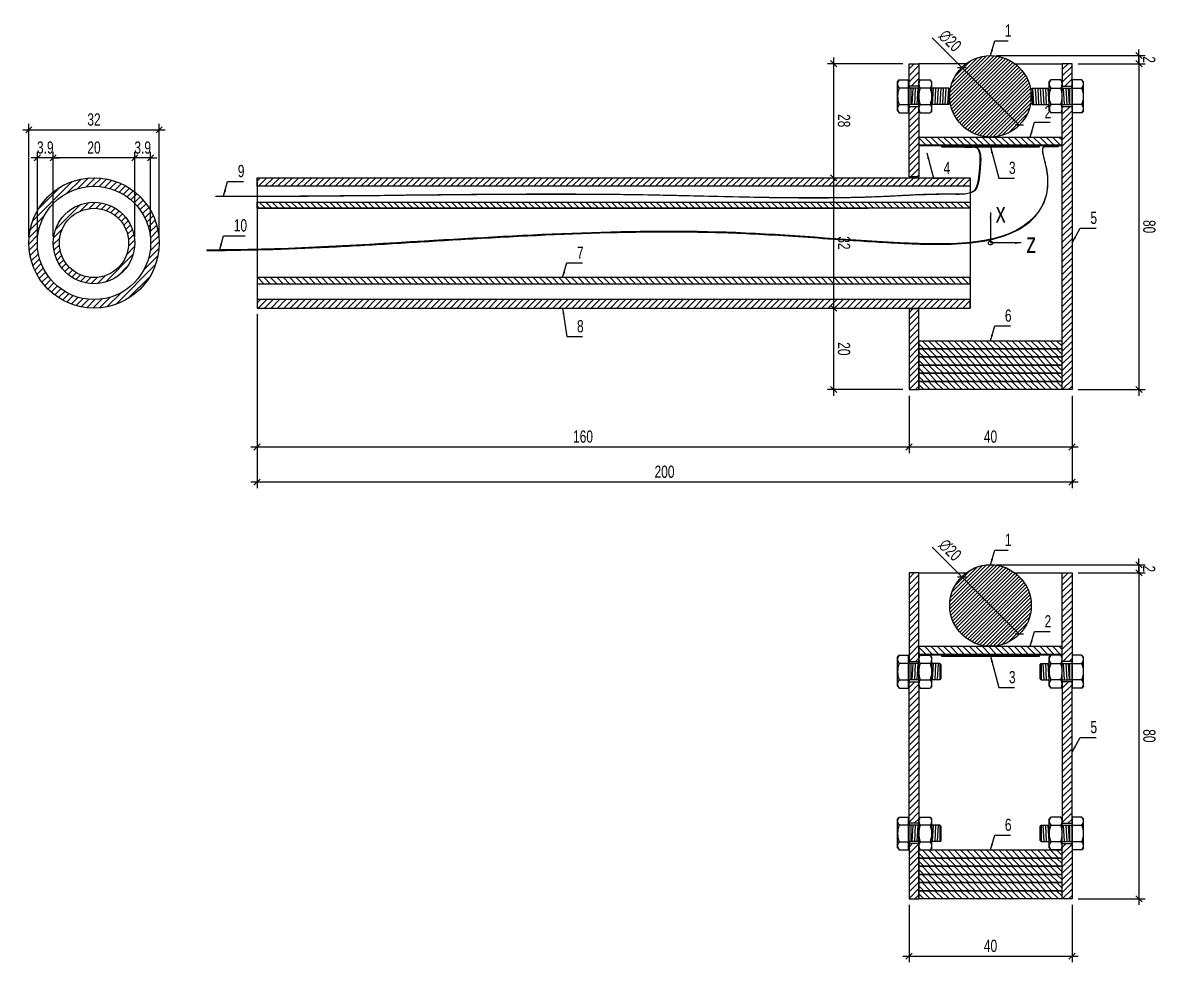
# Model space of a CAD drawing. Header units: millimetres. Extents: x -467 to 277, y -103 to 408.
# Drawn here: x -1.5 to 276.9, y -102.6 to 128.1 of the extents above; entities that cross this region are included whole.
import ezdxf

# ---------------------------------------------------------------- set-up
doc = ezdxf.new("R2010")
doc.units = ezdxf.units.MM
doc.header["$LTSCALE"] = 100
doc.layers.get('0').update_dxf_attribs({"lineweight": 25})
doc.layers.add('Bolts', color=7, linetype='Continuous')
doc.styles.get("Standard").update_dxf_attribs({"font": 'arial.ttf', "width": 0.7})
doc.styles.add('Text annotative', font='arial.ttf', dxfattribs={"width": 0.7, "height": 2.5})
doc.dimstyles.new('Standard annotative', dxfattribs={"dimtxt": 3, "dimasz": 1.5, "dimexe": 1.5, "dimexo": 1.5, "dimgap": 1, "dimtad": 1, "dimdec": 1, "dimrnd": 0.1, "dimzin": 9, "dimdsep": 46, "dimtxsty": 'Standard', "dimblk": 'OBLIQUE', "dimcen": 0.5, "dimdle": 1.5, "dimclrd": 256, "dimclre": 256, "dimclrt": 256, "dimadec": 1, "dimazin": 0, "dimtfac": 1, "dimtdec": 1, "dimtix": 1, "dimtmove": 2, "dimatfit": 3, "dimfxl": 1, "dimtvp": 0.168, "dimtfillclr": 256, "dimtolj": 1, "dimlwd": -1, "dimlwe": -1, "dimarcsym": 0})
pattern_1 = [(45, (-113.0887, 31.055), (-0.7857724, 0.7857724), [])]
pattern_2 = [(45, (-113.0887, -93.945), (-0.7857724, 0.7857724), [])]
pattern_3 = [(45, (-113.0887, -85.945), (-0.7857724, 0.7857724), [])]
pattern_4 = [(45, (-113.0887, 39.055), (-0.7857724, 0.7857724), [])]

# ---------------------------------------------------------------- blocks, each defined once
blk = doc.blocks.new('_Oblique')
at = {"color": 0, "linetype": 'ByBlock', "lineweight": -2}
blk.add_line((-0.5, -0.5), (0.5, 0.5), dxfattribs=at)
blk = doc.blocks.new('*D823')
at = {"transparency": 16777216}
for p, q in [((26, 94.87), (24.5, 94.87)), ((26, 75.5), (26, 96.37)), ((29.9, 94.87), (26, 94.87)), ((29.9, 75.5), (29.9, 96.37)), ((29.9, 94.87), (31.4, 94.87))]:
    blk.add_line(p, q, dxfattribs=at)
at = {"layer": 'Defpoints', "color": 0, "transparency": 16777216}
for p in [(26, 94.87), (26, 74), (29.9, 74)]:
    blk.add_point(p, dxfattribs=at)
at = {"transparency": 16777216, "xscale": 1.5, "yscale": 1.5, "zscale": 1.5}
for p, rotation in [((26, 94.87), 359.9999999999984), ((29.9, 94.87), 179.9999999999984)]:
    blk.add_blockref('_Oblique', p, dxfattribs=dict(at, rotation=rotation))
at = {"transparency": 16777216, "insert": (27.95, 97.4), "char_height": 3, "attachment_point": 5}
blk.add_mtext('\\A1;3.9', dxfattribs=at)
blk = doc.blocks.new('*D825')
at = {"transparency": 16777216}
for p, q in [((27.5, 94.87), (4.5, 94.87)), ((6, 75.5), (6, 96.37)), ((26, 75.5), (26, 96.37))]:
    blk.add_line(p, q, dxfattribs=at)
at = {"layer": 'Defpoints', "color": 0, "transparency": 16777216}
for p in [(6, 94.87), (6, 74), (26, 74)]:
    blk.add_point(p, dxfattribs=at)
at = {"transparency": 16777216, "xscale": 1.5, "yscale": 1.5, "zscale": 1.5}
for p, rotation in [((6, 94.87), 179.9999999999984), ((26, 94.87), 359.9999999999984)]:
    blk.add_blockref('_Oblique', p, dxfattribs=dict(at, rotation=rotation))
at = {"transparency": 16777216, "insert": (16, 97.4), "char_height": 3, "attachment_point": 5}
blk.add_mtext('\\A1;20', dxfattribs=at)
blk = doc.blocks.new('*D827')
at = {"transparency": 16777216}
for p, q in [((2.1, 94.87), (0.6, 94.87)), ((2.1, 75.5), (2.1, 96.37)), ((6, 94.87), (2.1, 94.87)), ((6, 75.5), (6, 96.37)), ((6, 94.87), (7.5, 94.87))]:
    blk.add_line(p, q, dxfattribs=at)
at = {"layer": 'Defpoints', "color": 0, "transparency": 16777216}
for p in [(2.1, 94.87), (2.1, 74), (6, 74)]:
    blk.add_point(p, dxfattribs=at)
at = {"transparency": 16777216, "xscale": 1.5, "yscale": 1.5, "zscale": 1.5}
for p, rotation in [((2.1, 94.87), 359.9999999999984), ((6, 94.87), 179.9999999999984)]:
    blk.add_blockref('_Oblique', p, dxfattribs=dict(at, rotation=rotation))
at = {"transparency": 16777216, "insert": (4.05, 97.4), "char_height": 3, "attachment_point": 5}
blk.add_mtext('\\A1;3.9', dxfattribs=at)
blk = doc.blocks.new('*D829')
at = {"transparency": 16777216}
for p, q in [((0, 75.5), (0, 103.26)), ((32, 75.5), (32, 103.26)), ((-1.5, 101.76), (33.5, 101.76))]:
    blk.add_line(p, q, dxfattribs=at)
at = {"layer": 'Defpoints', "color": 0, "transparency": 16777216}
for p in [(32, 101.76), (0, 74), (32, 74)]:
    blk.add_point(p, dxfattribs=at)
at = {"transparency": 16777216, "xscale": 1.5, "yscale": 1.5, "zscale": 1.5}
for p, rotation in [((0, 101.76), 179.9999999999984), ((32, 101.76), 359.9999999999984)]:
    blk.add_blockref('_Oblique', p, dxfattribs=dict(at, rotation=rotation))
at = {"transparency": 16777216, "insert": (16, 104.29), "char_height": 3, "attachment_point": 5}
blk.add_mtext('\\A1;32', dxfattribs=at)
blk = doc.blocks.new('*D835')
at = {"transparency": 16777216}
for p, q in [((56, 56.5), (56, 22.42)), ((216, 36.5), (216, 22.42)), ((54.5, 23.92), (217.5, 23.92))]:
    blk.add_line(p, q, dxfattribs=at)
at = {"layer": 'Defpoints', "color": 0, "transparency": 16777216}
for p in [(56, 58), (216, 38), (216, 23.92)]:
    blk.add_point(p, dxfattribs=at)
at = {"transparency": 16777216, "xscale": 1.5, "yscale": 1.5, "zscale": 1.5, "rotation": 180}
blk.add_blockref('_Oblique', (56, 23.92), dxfattribs=at)
at = {"transparency": 16777216, "xscale": 1.5, "yscale": 1.5, "zscale": 1.5}
blk.add_blockref('_Oblique', (216, 23.92), dxfattribs=at)
at = {"transparency": 16777216, "insert": (136, 26.45), "char_height": 3, "attachment_point": 5}
blk.add_mtext('\\A1;160', dxfattribs=at)
blk = doc.blocks.new('*D836')
at = {"transparency": 16777216}
for p, q in [((216, 36.5), (216, 22.42)), ((256, 36.5), (256, 22.42)), ((214.5, 23.92), (257.5, 23.92))]:
    blk.add_line(p, q, dxfattribs=at)
at = {"layer": 'Defpoints', "color": 0, "transparency": 16777216}
for p in [(216, 38), (256, 38), (256, 23.92)]:
    blk.add_point(p, dxfattribs=at)
at = {"transparency": 16777216, "xscale": 1.5, "yscale": 1.5, "zscale": 1.5, "rotation": 180}
blk.add_blockref('_Oblique', (216, 23.92), dxfattribs=at)
at = {"transparency": 16777216, "xscale": 1.5, "yscale": 1.5, "zscale": 1.5}
blk.add_blockref('_Oblique', (256, 23.92), dxfattribs=at)
at = {"transparency": 16777216, "insert": (236, 26.45), "char_height": 3, "attachment_point": 5}
blk.add_mtext('\\A1;40', dxfattribs=at)
blk = doc.blocks.new('*D837')
at = {"transparency": 16777216}
for p, q in [((56, 56.5), (56, 13.79)), ((256, 36.5), (256, 13.79)), ((257.5, 15.29), (54.5, 15.29))]:
    blk.add_line(p, q, dxfattribs=at)
at = {"layer": 'Defpoints', "color": 0, "transparency": 16777216}
for p in [(56, 58), (256, 38), (56, 15.29)]:
    blk.add_point(p, dxfattribs=at)
at = {"transparency": 16777216, "xscale": 1.5, "yscale": 1.5, "zscale": 1.5, "rotation": 180}
blk.add_blockref('_Oblique', (56, 15.29), dxfattribs=at)
at = {"transparency": 16777216, "xscale": 1.5, "yscale": 1.5, "zscale": 1.5}
blk.add_blockref('_Oblique', (256, 15.29), dxfattribs=at)
at = {"transparency": 16777216, "insert": (156, 17.82), "char_height": 3, "attachment_point": 5}
blk.add_mtext('\\A1;200', dxfattribs=at)
blk = doc.blocks.new('*D838')
at = {"transparency": 16777216}
for p, q in [((257.5, 118), (273.93, 118)), ((272.43, 119.5), (272.43, 36.5)), ((257.5, 38), (273.93, 38))]:
    blk.add_line(p, q, dxfattribs=at)
at = {"layer": 'Defpoints', "color": 0, "transparency": 16777216}
for p in [(256, 118), (256, 38), (272.43, 38)]:
    blk.add_point(p, dxfattribs=at)
at = {"transparency": 16777216, "xscale": 1.5, "yscale": 1.5, "zscale": 1.5}
for p, rotation in [((272.43, 118), 89.99999999999959), ((272.43, 38), 269.9999999999996)]:
    blk.add_blockref('_Oblique', p, dxfattribs=dict(at, rotation=rotation))
at = {"transparency": 16777216, "insert": (274.96, 78), "char_height": 3, "attachment_point": 5, "rotation": 270}
blk.add_mtext('\\A1;80', dxfattribs=at)
blk = doc.blocks.new('*D839')
at = {"transparency": 16777216}
for p, q in [((214.5, 118), (196, 118)), ((197.5, 119.5), (197.5, 88.5))]:
    blk.add_line(p, q, dxfattribs=at)
at = {"layer": 'Defpoints', "color": 0, "transparency": 16777216}
for p in [(216, 118), (197.5, 90), (197.5, 90)]:
    blk.add_point(p, dxfattribs=at)
at = {"transparency": 16777216, "xscale": 1.5, "yscale": 1.5, "zscale": 1.5}
for p, rotation in [((197.5, 118), 89.99999999999959), ((197.5, 90), 269.9999999999996)]:
    blk.add_blockref('_Oblique', p, dxfattribs=dict(at, rotation=rotation))
at = {"transparency": 16777216, "insert": (200.03, 104), "char_height": 3, "attachment_point": 5, "rotation": 270}
blk.add_mtext('\\A1;28', dxfattribs=at)
blk = doc.blocks.new('*D840')
at = {"transparency": 16777216}
blk.add_line((197.5, 91.5), (197.5, 56.5), dxfattribs=at)
at = {"layer": 'Defpoints', "color": 0, "transparency": 16777216}
for p in [(197.5, 90), (197.5, 58), (197.5, 58)]:
    blk.add_point(p, dxfattribs=at)
at = {"transparency": 16777216, "xscale": 1.5, "yscale": 1.5, "zscale": 1.5}
for p, rotation in [((197.5, 90), 89.99999999999959), ((197.5, 58), 269.9999999999996)]:
    blk.add_blockref('_Oblique', p, dxfattribs=dict(at, rotation=rotation))
at = {"transparency": 16777216, "insert": (200.03, 74), "char_height": 3, "attachment_point": 5, "rotation": 270}
blk.add_mtext('\\A1;32', dxfattribs=at)
blk = doc.blocks.new('*D841')
at = {"transparency": 16777216}
for p, q in [((197.5, 59.5), (197.5, 36.5)), ((214.5, 38), (196, 38))]:
    blk.add_line(p, q, dxfattribs=at)
at = {"layer": 'Defpoints', "color": 0, "transparency": 16777216}
for p in [(197.5, 58), (197.5, 38), (216, 38)]:
    blk.add_point(p, dxfattribs=at)
at = {"transparency": 16777216, "xscale": 1.5, "yscale": 1.5, "zscale": 1.5}
for p, rotation in [((197.5, 58), 89.99999999999959), ((197.5, 38), 269.9999999999996)]:
    blk.add_blockref('_Oblique', p, dxfattribs=dict(at, rotation=rotation))
at = {"transparency": 16777216, "insert": (200.03, 48), "char_height": 3, "attachment_point": 5, "rotation": 270}
blk.add_mtext('\\A1;20', dxfattribs=at)
blk = doc.blocks.new('*D842')
at = {"transparency": 16777216}
for p in [(221.66, 124.34), (243.07, 102.93)]:
    blk.add_line(p, (228.93, 117.07), dxfattribs=at)
at = {"layer": 'Defpoints', "color": 0, "transparency": 16777216}
for p in [(228.93, 117.07), (243.07, 102.93)]:
    blk.add_point(p, dxfattribs=at)
at = {"transparency": 16777216, "xscale": 1.5, "yscale": 1.5, "zscale": 1.5}
for p, rotation in [((228.93, 117.07), 315.0000000035244), ((243.07, 102.93), 135.0000000035244)]:
    blk.add_blockref('_Oblique', p, dxfattribs=dict(at, rotation=rotation))
at = {"transparency": 16777216, "insert": (226.08, 123.62), "char_height": 3, "attachment_point": 5, "rotation": 315}
blk.add_mtext('\\A1;∅20', dxfattribs=at)
blk = doc.blocks.new('*D856')
at = {"transparency": 16777216}
for p, q in [((216, -88.5), (216, -102.58)), ((256, -88.5), (256, -102.58)), ((214.5, -101.08), (257.5, -101.08))]:
    blk.add_line(p, q, dxfattribs=at)
at = {"layer": 'Defpoints', "color": 0, "transparency": 16777216}
for p in [(216, -87), (256, -87), (256, -101.08)]:
    blk.add_point(p, dxfattribs=at)
at = {"transparency": 16777216, "xscale": 1.5, "yscale": 1.5, "zscale": 1.5, "rotation": 180}
blk.add_blockref('_Oblique', (216, -101.08), dxfattribs=at)
at = {"transparency": 16777216, "xscale": 1.5, "yscale": 1.5, "zscale": 1.5}
blk.add_blockref('_Oblique', (256, -101.08), dxfattribs=at)
at = {"transparency": 16777216, "insert": (236, -98.55), "char_height": 3, "attachment_point": 5}
blk.add_mtext('\\A1;40', dxfattribs=at)
blk = doc.blocks.new('*D857')
at = {"transparency": 16777216}
for p, q in [((272.43, -5.5), (272.43, -88.5)), ((257.5, -7), (273.93, -7)), ((257.5, -87), (273.93, -87))]:
    blk.add_line(p, q, dxfattribs=at)
at = {"layer": 'Defpoints', "color": 0, "transparency": 16777216}
for p in [(256, -7), (256, -87), (272.43, -87)]:
    blk.add_point(p, dxfattribs=at)
at = {"transparency": 16777216, "xscale": 1.5, "yscale": 1.5, "zscale": 1.5}
for p, rotation in [((272.43, -7), 89.99999999999959), ((272.43, -87), 269.9999999999996)]:
    blk.add_blockref('_Oblique', p, dxfattribs=dict(at, rotation=rotation))
at = {"transparency": 16777216, "insert": (274.96, -47), "char_height": 3, "attachment_point": 5, "rotation": 270}
blk.add_mtext('\\A1;80', dxfattribs=at)
blk = doc.blocks.new('*D855')
at = {"transparency": 16777216}
for p in [(221.66, -0.66), (243.07, -22.07)]:
    blk.add_line(p, (228.93, -7.93), dxfattribs=at)
at = {"layer": 'Defpoints', "color": 0, "transparency": 16777216}
for p in [(228.93, -7.93), (243.07, -22.07)]:
    blk.add_point(p, dxfattribs=at)
at = {"transparency": 16777216, "xscale": 1.5, "yscale": 1.5, "zscale": 1.5}
for p, rotation in [((228.93, -7.93), 315.0000000035244), ((243.07, -22.07), 135.0000000035244)]:
    blk.add_blockref('_Oblique', p, dxfattribs=dict(at, rotation=rotation))
at = {"transparency": 16777216, "insert": (226.08, -1.38), "char_height": 3, "attachment_point": 5, "rotation": 315}
blk.add_mtext('\\A1;∅20', dxfattribs=at)
blk = doc.blocks.new('*D860')
at = {"transparency": 16777216}
for p, q in [((237.5, -5), (273.93, -5)), ((272.43, -5), (272.43, -3.5)), ((272.43, -7), (272.43, -5)), ((257.5, -7), (273.93, -7)), ((272.43, -7), (272.43, -8.5))]:
    blk.add_line(p, q, dxfattribs=at)
at = {"layer": 'Defpoints', "color": 0, "transparency": 16777216}
for p in [(236, -5), (272.43, -5), (256, -7)]:
    blk.add_point(p, dxfattribs=at)
at = {"transparency": 16777216, "xscale": 1.5, "yscale": 1.5, "zscale": 1.5}
for p, rotation in [((272.43, -5), 269.9999999999996), ((272.43, -7), 89.99999999999959)]:
    blk.add_blockref('_Oblique', p, dxfattribs=dict(at, rotation=rotation))
at = {"transparency": 16777216, "insert": (274.94, -6), "char_height": 3, "attachment_point": 5, "rotation": 270}
blk.add_mtext('\\A1;2', dxfattribs=at)
blk = doc.blocks.new('*D861')
at = {"transparency": 16777216}
for p, q in [((237.5, 120), (273.93, 120)), ((272.43, 120), (272.43, 121.5)), ((272.43, 118), (272.43, 120)), ((257.5, 118), (273.93, 118)), ((272.43, 118), (272.43, 116.5))]:
    blk.add_line(p, q, dxfattribs=at)
at = {"layer": 'Defpoints', "color": 0, "transparency": 16777216}
for p in [(236, 120), (272.43, 120), (256, 118)]:
    blk.add_point(p, dxfattribs=at)
at = {"transparency": 16777216, "xscale": 1.5, "yscale": 1.5, "zscale": 1.5}
for p, rotation in [((272.43, 120), 269.9999999999996), ((272.43, 118), 89.99999999999959)]:
    blk.add_blockref('_Oblique', p, dxfattribs=dict(at, rotation=rotation))
at = {"transparency": 16777216, "insert": (274.94, 119), "char_height": 3, "attachment_point": 5, "rotation": 270}
blk.add_mtext('\\A1;2', dxfattribs=at)

msp = doc.modelspace()

# ---------------------------------------------------------------- hatches: boundary and pattern name
h = msp.add_hatch()
h.set_pattern_fill('ANSI31', color=256, scale=0.2, angle=45)
h.set_pattern_definition([(45, (-63.08875, 31.055), (-0.4490128, 0.4490128), [])])
h.paths.add_polyline_path([(226, 110, 1), (246, 110, 1)])
h = msp.add_hatch()
h.set_pattern_fill('ANSI31', color=256, scale=0.35, angle=45)
h.set_pattern_definition(pattern_4)
h.paths.add_polyline_path([(216, 118), (218.4, 118), (218.4, 112.5), (216, 112.5)])
h = msp.add_hatch()
h.set_pattern_fill('ANSI31', color=256, scale=0.35, angle=45)
h.set_pattern_definition(pattern_4)
h.paths.add_polyline_path([(256, 118), (253.6, 118), (253.6, 112.5), (256, 112.5)])
h = msp.add_hatch()
h.set_pattern_fill('ANSI31', color=256, scale=0.35, angle=45)
h.set_pattern_definition(pattern_1)
h.paths.add_polyline_path([(216, 107.5), (218.4, 107.5), (218.4, 90.2), (216, 90.2)])
h = msp.add_hatch()
h.set_pattern_fill('ANSI31', color=256, scale=0.35, angle=45)
h.set_pattern_definition([(45, (-113.0887, 39.055), (-0.7857724, 0.7857724), [])])
h.paths.add_polyline_path([(256, 38), (253.6, 38), (253.6, 107.5), (256, 107.5)])
h = msp.add_hatch()
h.set_pattern_fill('ANSI31', color=256, scale=0.35, angle=-225)
h.set_pattern_definition([(135, (-113.0887, 30.555), (-0.7857724, -0.7857724), [])])
h.paths.add_polyline_path([(218.5, 98), (253.5, 98), (253.5, 100), (218.5, 100)])
h = msp.add_hatch()
h.set_pattern_fill('ANSI31', color=256, scale=0.35, angle=45)
h.set_pattern_definition([(45, (268.4992, 31.055), (-0.7857724, 0.7857724), [])])
h.paths.add_polyline_path([(0, 74, 1), (32, 74, 1)])
h.paths.add_polyline_path([(29.9, 74, -1), (2.1, 74, -1)], flags=16)
h = msp.add_hatch()
h.set_pattern_fill('ANSI31', color=256, scale=0.35, angle=45)
h.set_pattern_definition([(45, (-123.0887, 31.055), (-0.7857724, 0.7857724), [])])
h.paths.add_polyline_path([(231, 87.9), (231, 90), (56, 90), (56, 87.9)])
h.paths.add_polyline_path([(231, 58), (231, 60.1), (56, 60.1), (56, 58)])
h = msp.add_hatch()
h.set_pattern_fill('ANSI31', color=256, scale=0.35, angle=45)
h.set_pattern_definition([(45, (568.4992, 31.055), (-0.7857724, 0.7857724), [])])
h.paths.add_polyline_path([(26, 74, 1), (6, 74, 1)])
h.paths.add_polyline_path([(24.5, 74, -1), (7.5, 74, -1)], flags=16)
h = msp.add_hatch()
h.set_pattern_fill('ANSI31', color=256, scale=0.35, angle=-225)
h.set_pattern_definition([(135, (-123.0887, 31.055), (-0.7857724, -0.7857724), [])])
h.paths.add_polyline_path([(231, 82.5), (231, 84), (56, 84), (56, 82.5)])
h.paths.add_polyline_path([(231, 64), (231, 65.5), (56, 65.5), (56, 64)])
h = msp.add_hatch()
h.set_pattern_fill('ANSI31', color=256, scale=0.35, angle=45)
h.set_pattern_definition(pattern_1)
h.paths.add_polyline_path([(216, 38), (218.4, 38), (218.4, 57.8), (216, 57.8)])
h = msp.add_hatch()
h.set_pattern_fill('ANSI31', color=256, scale=0.35, angle=-225)
h.set_pattern_definition([(135, (-113.0887, -18.445), (-0.7857724, -0.7857724), [])])
h.paths.add_polyline_path([(218.5, 48), (253.5, 48), (253.5, 50), (218.5, 50)])
h = msp.add_hatch()
h.set_pattern_fill('ANSI31', color=256, scale=0.35, angle=-225)
h.set_pattern_definition([(135, (-113.0887, -20.445), (-0.7857724, -0.7857724), [])])
h.paths.add_polyline_path([(218.5, 46), (253.5, 46), (253.5, 48), (218.5, 48)])
h = msp.add_hatch()
h.set_pattern_fill('ANSI31', color=256, scale=0.35, angle=-225)
h.set_pattern_definition([(135, (-113.0887, -22.445), (-0.7857724, -0.7857724), [])])
h.paths.add_polyline_path([(218.5, 44), (253.5, 44), (253.5, 46), (218.5, 46)])
h = msp.add_hatch()
h.set_pattern_fill('ANSI31', color=256, scale=0.35, angle=-225)
h.set_pattern_definition([(135, (-113.0887, -24.445), (-0.7857724, -0.7857724), [])])
h.paths.add_polyline_path([(218.5, 42), (253.5, 42), (253.5, 44), (218.5, 44)])
h = msp.add_hatch()
h.set_pattern_fill('ANSI31', color=256, scale=0.35, angle=-225)
h.set_pattern_definition([(135, (-113.0887, -26.445), (-0.7857724, -0.7857724), [])])
h.paths.add_polyline_path([(218.5, 40), (253.5, 40), (253.5, 42), (218.5, 42)])
h = msp.add_hatch()
h.set_pattern_fill('ANSI31', color=256, scale=0.35, angle=-225)
h.set_pattern_definition([(135, (-113.0887, -28.445), (-0.7857724, -0.7857724), [])])
h.paths.add_polyline_path([(218.5, 38), (253.5, 38), (253.5, 40), (218.5, 40)])
h = msp.add_hatch()
h.set_pattern_fill('ANSI31', color=256, scale=0.2, angle=45)
h.set_pattern_definition([(45, (-63.08875, -93.945), (-0.4490128, 0.4490128), [])])
h.paths.add_polyline_path([(226, -15, 1), (246, -15, 1)])
h = msp.add_hatch()
h.set_pattern_fill('ANSI31', color=256, scale=0.35, angle=45)
h.set_pattern_definition(pattern_3)
h.paths.add_polyline_path([(216, -28.74), (218.4, -28.74), (218.4, -7), (216, -7)])
h = msp.add_hatch()
h.set_pattern_fill('ANSI31', color=256, scale=0.35, angle=45)
h.set_pattern_definition(pattern_3)
h.paths.add_polyline_path([(256, -28.74), (253.6, -28.74), (253.6, -7), (256, -7)])
h = msp.add_hatch()
h.set_pattern_fill('ANSI31', color=256, scale=0.35, angle=-225)
h.set_pattern_definition([(135, (-113.0887, -94.445), (-0.7857724, -0.7857724), [])])
h.paths.add_polyline_path([(218.5, -27), (253.5, -27), (253.5, -25), (218.5, -25)])
h = msp.add_hatch()
h.set_pattern_fill('ANSI31', color=256, scale=0.35, angle=45)
h.set_pattern_definition(pattern_2)
h.paths.add_polyline_path([(216, -33.74), (218.4, -33.74), (218.4, -68.46), (216, -68.46)])
h = msp.add_hatch()
h.set_pattern_fill('ANSI31', color=256, scale=0.35, angle=45)
h.set_pattern_definition(pattern_2)
h.paths.add_polyline_path([(256, -33.74), (253.6, -33.74), (253.6, -68.46), (256, -68.46)])
h = msp.add_hatch()
h.set_pattern_fill('ANSI31', color=256, scale=0.35, angle=45)
h.set_pattern_definition(pattern_3)
h.paths.add_polyline_path([(216, -87), (218.4, -87), (218.4, -73.46), (216, -73.46)])
h = msp.add_hatch()
h.set_pattern_fill('ANSI31', color=256, scale=0.35, angle=-225)
h.set_pattern_definition([(135, (-113.0887, -143.445), (-0.7857724, -0.7857724), [])])
h.paths.add_polyline_path([(218.5, -77), (253.5, -77), (253.5, -75), (218.5, -75)])
h = msp.add_hatch()
h.set_pattern_fill('ANSI31', color=256, scale=0.35, angle=45)
h.set_pattern_definition(pattern_3)
h.paths.add_polyline_path([(256, -87), (253.6, -87), (253.6, -73.46), (256, -73.46)])
h = msp.add_hatch()
h.set_pattern_fill('ANSI31', color=256, scale=0.35, angle=-225)
h.set_pattern_definition([(135, (-113.0887, -145.445), (-0.7857724, -0.7857724), [])])
h.paths.add_polyline_path([(218.5, -79), (253.5, -79), (253.5, -77), (218.5, -77)])
h = msp.add_hatch()
h.set_pattern_fill('ANSI31', color=256, scale=0.35, angle=-225)
h.set_pattern_definition([(135, (-113.0887, -147.445), (-0.7857724, -0.7857724), [])])
h.paths.add_polyline_path([(218.5, -81), (253.5, -81), (253.5, -79), (218.5, -79)])
h = msp.add_hatch()
h.set_pattern_fill('ANSI31', color=256, scale=0.35, angle=-225)
h.set_pattern_definition([(135, (-113.0887, -149.445), (-0.7857724, -0.7857724), [])])
h.paths.add_polyline_path([(218.5, -83), (253.5, -83), (253.5, -81), (218.5, -81)])
h = msp.add_hatch()
h.set_pattern_fill('ANSI31', color=256, scale=0.35, angle=-225)
h.set_pattern_definition([(135, (-113.0887, -151.445), (-0.7857724, -0.7857724), [])])
h.paths.add_polyline_path([(218.5, -85), (253.5, -85), (253.5, -83), (218.5, -83)])
h = msp.add_hatch()
h.set_pattern_fill('ANSI31', color=256, scale=0.35, angle=-225)
h.set_pattern_definition([(135, (-113.0887, -153.445), (-0.7857724, -0.7857724), [])])
h.paths.add_polyline_path([(218.5, -87), (253.5, -87), (253.5, -85), (218.5, -85)])

# ---------------------------------------------------------------- linework, layer by layer
for p, q in [((230, 118), (218.4, 118)), ((242, 118), (253.6, 118)), ((56, 90), (56, 58)), ((231, 90), (231, 58)), ((218.4, -7), (230, -7)), ((242, -7), (253.6, -7))]:
    msp.add_line(p, q)
at = {"ltscale": 0.2}
for p, q in [((56, 84), (206, 84)), ((56, 82.5), (206, 82.5))]:
    msp.add_line(p, q, dxfattribs=at)
for points in [[(216, 118), (218.4, 118), (218.4, 112.5), (216, 112.5)], [(256, 118), (253.6, 118), (253.6, 112.5), (256, 112.5)], [(216, 107.5), (218.4, 107.5), (218.4, 90.2), (216, 90.2)], [(256, 38), (253.6, 38), (253.6, 107.5), (256, 107.5)], [(218.5, 100), (253.5, 100), (253.5, 98), (218.5, 98)], [(218.5, 98), (253.5, 98), (253.5, 97.8), (218.5, 97.8)], [(224, 97.6), (248, 97.6), (248, 97.8), (224, 97.8)], [(56, 90), (231, 90), (231, 87.9), (56, 87.9)], [(56, 84), (231, 84), (231, 82.5), (56, 82.5)], [(56, 64), (231, 64), (231, 65.5), (56, 65.5)], [(56, 58), (231, 58), (231, 60.1), (56, 60.1)], [(216, 38), (218.4, 38), (218.4, 57.8), (216, 57.8)], [(218.5, 50), (253.5, 50), (253.5, 48), (218.5, 48)], [(218.5, 48), (253.5, 48), (253.5, 46), (218.5, 46)], [(218.5, 46), (253.5, 46), (253.5, 44), (218.5, 44)], [(218.5, 44), (253.5, 44), (253.5, 42), (218.5, 42)], [(218.5, 42), (253.5, 42), (253.5, 40), (218.5, 40)], [(218.5, 40), (253.5, 40), (253.5, 38), (218.5, 38)], [(216, -28.74), (218.4, -28.74), (218.4, -7), (216, -7)], [(256, -28.74), (253.6, -28.74), (253.6, -7), (256, -7)], [(218.5, -25), (253.5, -25), (253.5, -27), (218.5, -27)], [(218.5, -27), (253.5, -27), (253.5, -27.2), (218.5, -27.2)], [(224, -27.4), (248, -27.4), (248, -27.2), (224, -27.2)], [(216, -33.74), (218.4, -33.74), (218.4, -68.46), (216, -68.46)], [(256, -33.74), (253.6, -33.74), (253.6, -68.46), (256, -68.46)], [(216, -87), (218.4, -87), (218.4, -73.46), (216, -73.46)], [(218.5, -75), (253.5, -75), (253.5, -77), (218.5, -77)], [(256, -87), (253.6, -87), (253.6, -73.46), (256, -73.46)], [(218.5, -77), (253.5, -77), (253.5, -79), (218.5, -79)], [(218.5, -79), (253.5, -79), (253.5, -81), (218.5, -81)], [(218.5, -81), (253.5, -81), (253.5, -83), (218.5, -83)], [(218.5, -83), (253.5, -83), (253.5, -85), (218.5, -85)], [(218.5, -85), (253.5, -85), (253.5, -87), (218.5, -87)]]:
    msp.add_lwpolyline(points, close=True)
for centre, radius in [((236, 110), 10), ((16, 74), 16), ((16, 74), 13.9), ((16, 74), 10), ((16, 74), 8.5), ((236, 74), 0.5), ((236, -15), 10)]:
    msp.add_circle(centre, radius)
for points, knots in [([(248.87, 96.27), (248.87, 96.24), (248.88, 96.21), (248.88, 96.17), (248.95, 95.74), (249.07, 95.24), (249.31, 94.3), (249.43, 93.86), (249.74, 92.56), (249.89, 91.74), (250.17, 89.38), (250.13, 87.95), (249.66, 85.1), (249.14, 83.73), (247.88, 81.6), (247.22, 80.76), (245.74, 79.26), (244.92, 78.59), (242.26, 76.82), (240.2, 75.94), (232.34, 73.68), (225.51, 73.52), (216.99, 73.79), (215.2, 73.87), (208.28, 74.22), (203.4, 74.54), (191.96, 75.33), (185.55, 75.81), (176.32, 76.31), (173.5, 76.43), (167.81, 76.61), (164.94, 76.67), (156.29, 76.77), (150.45, 76.72), (132.8, 76.31), (120.86, 75.72), (103.68, 74.73), (98.41, 74.41), (87.91, 73.77), (82.69, 73.46), (67.04, 72.63), (56.64, 72.22), (45.36, 72.16), (44.52, 72.15), (43.68, 72.15), (43.68, 72.19), (43.68, 72.23), (43.68, 72.26), (43.72, 72.26), (61.5, 72.26), (104.4, 74.92), (162.71, 78.31), (209.3, 73.79), (245.56, 73.01), (251.12, 88), (248.9, 95.34), (248.78, 96.13), (248.77, 96.17), (248.77, 96.22), (248.76, 96.27), (248.66, 97.1), (248.8, 97.84), (250.73, 97.73), (251.78, 97.75), (252.66, 97.78), (252.66, 97.74), (252.66, 97.7), (252.66, 97.67), (252.47, 97.66), (252.28, 97.66), (251.71, 97.65), (251.33, 97.64), (250.64, 97.64), (250.35, 97.65), (249.85, 97.67), (249.65, 97.69), (249.29, 97.66), (249.16, 97.6), (248.97, 97.42), (248.9, 97.29), (248.83, 96.95), (248.83, 96.74), (248.85, 96.43), (248.86, 96.35), (248.87, 96.27)], [0, 0, 0, 0, 0.079146, 0.079146, 0.079146, 1.128532, 1.128532, 1.998327, 1.998327, 3.737917, 3.737917, 7.217097, 7.217097, 11.436681, 11.436681, 14.718315, 14.718315, 17.999949, 17.999949, 24.563216, 24.563216, 41.01455, 41.01455, 45.447076, 45.447076, 58.400711, 58.400711, 76.927581, 76.927581, 85.058308, 85.058308, 93.189034, 93.189034, 109.450487, 109.450487, 141.973393, 141.973393, 156.41947, 156.41947, 170.865547, 170.865547, 199.757701, 199.757701, 202.07988, 202.07988, 202.07988, 203.07988, 203.07988, 203.07988, 203.17988, 252.261295, 322.773405, 359.893346, 390.959665, 403.189097, 405.055363, 405.055363, 405.055363, 405.170963, 405.170963, 405.170963, 407.188899, 407.688899, 410.188899, 410.188899, 410.188899, 411.188899, 411.188899, 411.188899, 411.729558, 411.729558, 412.810875, 412.810875, 413.59867, 413.59867, 414.128588, 414.128588, 414.758348, 414.758348, 415.388109, 415.388109, 416.01787, 416.01787, 416.219518, 416.219518, 416.219518, 416.219518]), ([(229.4, 97.47), (229.59, 97.46), (229.79, 97.46), (230.37, 97.45), (230.77, 97.45), (231.34, 97.46), (231.51, 97.47), (231.85, 97.48), (232.01, 97.48), (232.29, 97.43), (232.41, 97.4), (232.79, 97.21), (232.99, 96.99), (233.28, 96.39), (233.38, 96.02), (233.54, 94.74), (233.48, 93.69), (233.33, 92.11), (233.28, 91.58), (233.18, 90.58), (233.13, 90.1), (232.94, 88.77), (232.76, 88.01), (232.26, 87.15), (232.04, 86.91), (231.48, 86.53), (231.15, 86.39), (229.93, 86.06), (228.87, 86.02), (227.3, 86.03), (226.8, 86.04), (225.82, 86.04), (225.34, 86.04), (223.91, 86.04), (222.99, 86.03), (220.28, 85.97), (218.57, 85.9), (215.23, 85.74), (213.62, 85.65), (210.5, 85.49), (209.01, 85.42), (205.98, 85.31), (204.45, 85.26), (199.85, 85.15), (196.74, 85.12), (187.3, 85.1), (180.89, 85.21), (169.75, 85.44), (165.05, 85.56), (156.68, 85.75), (153, 85.82), (145.69, 85.93), (142.04, 85.97), (131.14, 86.04), (123.92, 86.03), (102.32, 85.91), (88.03, 85.7), (68.92, 85.54), (64.13, 85.5), (54.85, 85.47), (50.37, 85.48), (45.88, 85.48), (45.88, 85.44), (45.88, 85.41), (45.88, 85.37), (49.42, 85.37), (84.8, 85.34), (138.7, 86.81), (197.64, 84.27), (222.15, 86.12), (232.87, 85.78), (233.34, 91.59), (234.07, 97.68), (230.97, 97.55), (230.1, 97.56), (229.4, 97.57), (229.4, 97.54), (229.4, 97.5), (229.4, 97.47)], [0, 0, 0, 0, 0.557119, 0.557119, 1.671357, 1.671357, 2.141649, 2.141649, 2.611941, 2.611941, 3.082233, 3.082233, 4.210113, 4.210113, 5.337992, 5.337992, 7.568557, 7.568557, 8.698347, 8.698347, 9.828137, 9.828137, 12.087717, 12.087717, 13.279023, 13.279023, 14.470328, 14.470328, 17.151919, 17.151919, 18.378412, 18.378412, 19.604905, 19.604905, 22.057891, 22.057891, 26.963863, 26.963863, 31.821498, 31.821498, 36.313945, 36.313945, 40.806392, 40.806392, 49.791286, 49.791286, 67.761075, 67.761075, 80.767551, 80.767551, 90.951721, 90.951721, 101.135892, 101.135892, 121.504233, 121.504233, 162.240915, 162.240915, 175.845599, 175.845599, 188.523688, 188.523688, 188.523688, 189.523688, 189.523688, 189.523688, 199.523688, 289.524312, 344.525334, 360.026886, 365.103407, 369.580339, 375.547376, 376.047376, 378.047376, 378.047376, 378.047376, 379.047376, 379.047376, 379.047376, 379.047376])]:
    msp.add_open_spline(points, degree=3, knots=knots)
at = {"layer": 'Bolts'}
for p, q in [((213.2, 113.56), (213.57, 114.04)), ((213.2, 106.44), (213.2, 113.56)), ((213.57, 114.04), (215.85, 114.04)), ((215.85, 112.02), (213.57, 112.02)), ((215.85, 105.96), (215.85, 114.04)), ((215.85, 113.21), (216, 113.21)), ((216, 106.79), (216, 113.21)), ((218.4, 112), (216.29, 112)), ((216.54, 108), (216.54, 112)), ((216.91, 112), (216.69, 108)), ((217.54, 112), (217.31, 108)), ((218.16, 112), (217.94, 108)), ((218.4, 113.56), (218.77, 114.04)), ((218.4, 106.44), (218.4, 113.56)), ((218.77, 114.04), (221.23, 114.04)), ((221.23, 112.02), (218.77, 112.02)), ((221.6, 113.56), (221.23, 114.04)), ((221.6, 106.44), (221.6, 113.56)), ((225.71, 112), (221.6, 112)), ((221.91, 112), (221.69, 108)), ((222.54, 112), (222.31, 108)), ((223.16, 112), (222.94, 108)), ((223.79, 112), (223.56, 108)), ((224.41, 112), (224.19, 108)), ((225.04, 112), (224.81, 108)), ((225.66, 112), (225.44, 108)), ((226, 111.71), (225.71, 112)), ((225.71, 112), (225.71, 108)), ((226, 108.29), (226, 111.71)), ((246, 111.71), (246.29, 112)), ((246, 108.29), (246, 111.71)), ((246.29, 112), (250.4, 112)), ((246.29, 112), (246.29, 108)), ((246.34, 112), (246.56, 108)), ((246.96, 112), (247.19, 108)), ((247.59, 112), (247.81, 108)), ((248.21, 112), (248.44, 108)), ((248.84, 112), (249.06, 108)), ((249.46, 112), (249.69, 108)), ((250.09, 112), (250.31, 108)), ((250.4, 113.56), (250.77, 114.04)), ((250.4, 106.44), (250.4, 113.56)), ((253.23, 114.04), (250.77, 114.04)), ((250.77, 112.02), (253.23, 112.02)), ((253.6, 113.56), (253.23, 114.04)), ((253.6, 106.44), (253.6, 113.56)), ((253.6, 112), (255.71, 112)), ((253.84, 112), (254.06, 108)), ((254.46, 112), (254.69, 108)), ((255.09, 112), (255.31, 108)), ((255.46, 108), (255.46, 112)), ((256, 106.79), (256, 113.21)), ((256.15, 113.21), (256, 113.21)), ((256.15, 105.96), (256.15, 114.04)), ((258.43, 114.04), (256.15, 114.04)), ((256.15, 112.02), (258.43, 112.02)), ((258.8, 113.56), (258.43, 114.04)), ((258.8, 106.44), (258.8, 113.56)), ((213.2, 106.44), (213.57, 105.96)), ((213.57, 107.98), (215.85, 107.98)), ((213.57, 105.96), (215.85, 105.96)), ((215.85, 106.79), (216, 106.79)), ((218.4, 108), (216.29, 108)), ((218.4, 106.44), (218.77, 105.96)), ((218.77, 107.98), (221.23, 107.98)), ((218.77, 105.96), (221.23, 105.96)), ((221.6, 106.44), (221.23, 105.96)), ((225.71, 108), (221.6, 108)), ((225.71, 108), (226, 108.29)), ((246.29, 108), (246, 108.29)), ((246.29, 108), (250.4, 108)), ((250.4, 106.44), (250.77, 105.96)), ((253.23, 107.98), (250.77, 107.98)), ((253.23, 105.96), (250.77, 105.96)), ((253.6, 106.44), (253.23, 105.96)), ((253.6, 108), (255.71, 108)), ((256.15, 106.79), (256, 106.79)), ((258.43, 107.98), (256.15, 107.98)), ((258.43, 105.96), (256.15, 105.96)), ((258.8, 106.44), (258.43, 105.96)), ((213.2, -27.68), (213.57, -27.2)), ((213.2, -34.8), (213.2, -27.68)), ((213.57, -27.2), (215.85, -27.2)), ((215.85, -35.28), (215.85, -27.2)), ((218.4, -27.68), (218.77, -27.2)), ((218.4, -34.8), (218.4, -27.68)), ((218.77, -27.2), (221.23, -27.2)), ((221.6, -27.68), (221.23, -27.2)), ((221.6, -34.8), (221.6, -27.68)), ((250.4, -27.68), (250.77, -27.2)), ((250.4, -34.8), (250.4, -27.68)), ((253.23, -27.2), (250.77, -27.2)), ((253.6, -27.68), (253.23, -27.2)), ((253.6, -34.8), (253.6, -27.68)), ((256.15, -35.28), (256.15, -27.2)), ((258.43, -27.2), (256.15, -27.2)), ((258.8, -27.68), (258.43, -27.2)), ((258.8, -34.8), (258.8, -27.68)), ((215.85, -29.22), (213.57, -29.22)), ((215.85, -28.03), (216, -28.03)), ((216, -34.45), (216, -28.03)), ((218.4, -29.24), (216.29, -29.24)), ((216.54, -33.24), (216.54, -29.24)), ((216.91, -29.24), (216.69, -33.24)), ((217.54, -29.24), (217.31, -33.24)), ((218.16, -29.24), (217.94, -33.24)), ((221.23, -29.22), (218.77, -29.22)), ((223.56, -29.24), (221.6, -29.24)), ((221.91, -29.24), (221.69, -33.24)), ((222.54, -29.24), (222.31, -33.24)), ((223.16, -29.24), (222.94, -33.24)), ((223.85, -29.53), (223.56, -29.24)), ((223.56, -29.24), (223.56, -33.24)), ((223.85, -32.95), (223.85, -29.53)), ((248.15, -29.53), (248.44, -29.24)), ((248.15, -32.95), (248.15, -29.53)), ((248.44, -29.24), (250.4, -29.24)), ((248.44, -29.24), (248.44, -33.24)), ((248.84, -29.24), (249.06, -33.24)), ((249.46, -29.24), (249.69, -33.24)), ((250.09, -29.24), (250.31, -33.24)), ((250.77, -29.22), (253.23, -29.22)), ((253.6, -29.24), (255.71, -29.24)), ((253.84, -29.24), (254.06, -33.24)), ((254.46, -29.24), (254.69, -33.24)), ((255.09, -29.24), (255.31, -33.24)), ((255.46, -33.24), (255.46, -29.24)), ((256, -34.45), (256, -28.03)), ((256.15, -28.03), (256, -28.03)), ((256.15, -29.22), (258.43, -29.22)), ((213.57, -33.26), (215.85, -33.26)), ((218.4, -33.24), (216.29, -33.24)), ((218.77, -33.26), (221.23, -33.26)), ((223.56, -33.24), (221.6, -33.24)), ((223.56, -33.24), (223.85, -32.95)), ((248.44, -33.24), (248.15, -32.95)), ((248.44, -33.24), (250.4, -33.24)), ((253.23, -33.26), (250.77, -33.26)), ((253.6, -33.24), (255.71, -33.24)), ((258.43, -33.26), (256.15, -33.26)), ((213.2, -34.8), (213.57, -35.28)), ((213.57, -35.28), (215.85, -35.28)), ((215.85, -34.45), (216, -34.45)), ((218.4, -34.8), (218.77, -35.28)), ((218.77, -35.28), (221.23, -35.28)), ((221.6, -34.8), (221.23, -35.28)), ((250.4, -34.8), (250.77, -35.28)), ((253.23, -35.28), (250.77, -35.28)), ((253.6, -34.8), (253.23, -35.28)), ((256.15, -34.45), (256, -34.45)), ((258.43, -35.28), (256.15, -35.28)), ((258.8, -34.8), (258.43, -35.28)), ((213.2, -67.4), (213.57, -66.92)), ((213.2, -74.52), (213.2, -67.4)), ((213.57, -66.92), (215.85, -66.92)), ((215.85, -68.94), (213.57, -68.94)), ((215.85, -75), (215.85, -66.92)), ((215.85, -67.75), (216, -67.75)), ((216, -74.17), (216, -67.75)), ((218.4, -68.96), (216.29, -68.96)), ((216.54, -72.96), (216.54, -68.96)), ((216.91, -68.96), (216.69, -72.96)), ((217.54, -68.96), (217.31, -72.96)), ((218.16, -68.96), (217.94, -72.96)), ((218.4, -67.4), (218.77, -66.92)), ((218.4, -74.52), (218.4, -67.4)), ((218.77, -66.92), (221.23, -66.92)), ((221.23, -68.94), (218.77, -68.94)), ((221.6, -67.4), (221.23, -66.92)), ((221.6, -74.52), (221.6, -67.4)), ((223.56, -68.96), (221.6, -68.96)), ((221.91, -68.96), (221.69, -72.96)), ((222.54, -68.96), (222.31, -72.96)), ((223.16, -68.96), (222.94, -72.96)), ((223.85, -69.25), (223.56, -68.96)), ((223.56, -68.96), (223.56, -72.96)), ((223.85, -72.67), (223.85, -69.25)), ((248.15, -69.25), (248.44, -68.96)), ((248.15, -72.67), (248.15, -69.25)), ((248.44, -68.96), (250.4, -68.96)), ((248.44, -68.96), (248.44, -72.96)), ((248.84, -68.96), (249.06, -72.96)), ((249.46, -68.96), (249.69, -72.96)), ((250.09, -68.96), (250.31, -72.96)), ((250.4, -67.4), (250.77, -66.92)), ((250.4, -74.52), (250.4, -67.4)), ((253.23, -66.92), (250.77, -66.92)), ((250.77, -68.94), (253.23, -68.94)), ((253.6, -67.4), (253.23, -66.92)), ((253.6, -74.52), (253.6, -67.4)), ((253.6, -68.96), (255.71, -68.96)), ((253.84, -68.96), (254.06, -72.96)), ((254.46, -68.96), (254.69, -72.96)), ((255.09, -68.96), (255.31, -72.96)), ((255.46, -72.96), (255.46, -68.96)), ((256, -74.17), (256, -67.75)), ((256.15, -67.75), (256, -67.75)), ((256.15, -75), (256.15, -66.92)), ((258.43, -66.92), (256.15, -66.92)), ((256.15, -68.94), (258.43, -68.94)), ((258.8, -67.4), (258.43, -66.92)), ((258.8, -74.52), (258.8, -67.4)), ((213.2, -74.52), (213.57, -75)), ((213.57, -72.98), (215.85, -72.98)), ((213.57, -75), (215.85, -75)), ((215.85, -74.17), (216, -74.17)), ((218.4, -72.96), (216.29, -72.96)), ((218.4, -74.52), (218.77, -75)), ((218.77, -72.98), (221.23, -72.98)), ((218.77, -75), (221.23, -75)), ((221.6, -74.52), (221.23, -75)), ((223.56, -72.96), (221.6, -72.96)), ((223.56, -72.96), (223.85, -72.67)), ((248.44, -72.96), (248.15, -72.67)), ((248.44, -72.96), (250.4, -72.96)), ((250.4, -74.52), (250.77, -75)), ((253.23, -72.98), (250.77, -72.98)), ((253.23, -75), (250.77, -75)), ((253.6, -74.52), (253.23, -75)), ((253.6, -72.96), (255.71, -72.96)), ((256.15, -74.17), (256, -74.17)), ((258.43, -72.98), (256.15, -72.98)), ((258.43, -75), (256.15, -75)), ((258.8, -74.52), (258.43, -75))]:
    msp.add_line(p, q, dxfattribs=at)
for centre, radius, start, end in [((214.78, 113.03), 1.58, 140.1295, 219.8705), ((218.95, 110), 5.75, 159.4427, 200.5573), ((216.29, 112.29), 0.292, 180, 270), ((219.98, 113.03), 1.58, 140.1295, 219.8705), ((224.15, 110), 5.75, 159.4427, 200.5573), ((220.02, 113.03), 1.58, 320.1295, 39.8705), ((215.85, 110), 5.75, 339.4427, 20.5573), ((251.98, 113.03), 1.58, 140.1295, 219.8705), ((256.15, 110), 5.75, 159.4427, 200.5573), ((252.02, 113.03), 1.58, 320.1295, 39.8705), ((247.85, 110), 5.75, 339.4427, 20.5573), ((255.71, 112.29), 0.292, 270, 0), ((257.22, 113.03), 1.58, 320.1295, 39.8705), ((253.05, 110), 5.75, 339.4427, 20.5573), ((214.78, 106.97), 1.58, 140.1295, 219.8705), ((216.29, 107.71), 0.292, 90, 180), ((219.98, 106.97), 1.58, 140.1295, 219.8705), ((220.02, 106.97), 1.58, 320.1295, 39.8705), ((251.98, 106.97), 1.58, 140.1295, 219.8705), ((252.02, 106.97), 1.58, 320.1295, 39.8705), ((255.71, 107.71), 0.292, 0, 90), ((257.22, 106.97), 1.58, 320.1295, 39.8705), ((214.78, -28.21), 1.58, 140.1295, 219.8705), ((219.98, -28.21), 1.58, 140.1295, 219.8705), ((220.02, -28.21), 1.58, 320.1295, 39.8705), ((251.98, -28.21), 1.58, 140.1295, 219.8705), ((252.02, -28.21), 1.58, 320.1295, 39.8705), ((257.22, -28.21), 1.58, 320.1295, 39.8705), ((218.95, -31.24), 5.75, 159.4427, 200.5573), ((216.29, -28.95), 0.292, 180, 270), ((224.15, -31.24), 5.75, 159.4427, 200.5573), ((215.85, -31.24), 5.75, 339.4427, 20.5573), ((256.15, -31.24), 5.75, 159.4427, 200.5573), ((247.85, -31.24), 5.75, 339.4427, 20.5573), ((255.71, -28.95), 0.292, 270, 0), ((253.05, -31.24), 5.75, 339.4427, 20.5573), ((214.78, -34.27), 1.58, 140.1295, 219.8705), ((216.29, -33.53), 0.292, 90, 180), ((219.98, -34.27), 1.58, 140.1295, 219.8705), ((220.02, -34.27), 1.58, 320.1295, 39.8705), ((251.98, -34.27), 1.58, 140.1295, 219.8705), ((252.02, -34.27), 1.58, 320.1295, 39.8705), ((255.71, -33.53), 0.292, 0, 90), ((257.22, -34.27), 1.58, 320.1295, 39.8705), ((214.78, -67.93), 1.58, 140.1295, 219.8705), ((218.95, -70.96), 5.75, 159.4427, 200.5573), ((216.29, -68.67), 0.292, 180, 270), ((219.98, -67.93), 1.58, 140.1295, 219.8705), ((224.15, -70.96), 5.75, 159.4427, 200.5573), ((220.02, -67.93), 1.58, 320.1295, 39.8705), ((215.85, -70.96), 5.75, 339.4427, 20.5573), ((251.98, -67.93), 1.58, 140.1295, 219.8705), ((256.15, -70.96), 5.75, 159.4427, 200.5573), ((252.02, -67.93), 1.58, 320.1295, 39.8705), ((247.85, -70.96), 5.75, 339.4427, 20.5573), ((255.71, -68.67), 0.292, 270, 0), ((257.22, -67.93), 1.58, 320.1295, 39.8705), ((253.05, -70.96), 5.75, 339.4427, 20.5573), ((214.78, -73.99), 1.58, 140.1295, 219.8705), ((216.29, -73.25), 0.292, 90, 180), ((219.98, -73.99), 1.58, 140.1295, 219.8705), ((220.02, -73.99), 1.58, 320.1295, 39.8705), ((251.98, -73.99), 1.58, 140.1295, 219.8705), ((252.02, -73.99), 1.58, 320.1295, 39.8705), ((255.71, -73.25), 0.292, 0, 90), ((257.22, -73.99), 1.58, 320.1295, 39.8705)]:
    msp.add_arc(centre, radius, start, end, dxfattribs=at)

# ---------------------------------------------------------------- texts
at = {"char_height": 3}
for s, insert, attachment_point in [('\\A1;1', (239.52, 124.62), 7), ('\\A1;2', (249.27, 104.62), 7), ('\\A1;9', (51.29, 90.1), 7), ('\\A1;4', (224.5, 93.92), 1), ('\\A1;3', (240.52, 93.92), 1), ('\\A1;5', (260.52, 78.62), 7), ('\\A1;10', (50.3, 76.78), 7), ('\\A1;7', (134.52, 70.12), 7), ('\\A1;6', (239.52, 54.62), 7), ('\\A1;8', (134.52, 55.06), 1), ('\\A1;1', (239.52, -0.38), 7), ('\\A1;2', (249.27, -20.38), 7), ('\\A1;3', (240.52, -31.08), 1), ('\\A1;5', (260.52, -46.38), 7), ('\\A1;6', (239.52, -70.38), 7)]:
    msp.add_mtext(s, dxfattribs=dict(at, insert=insert, attachment_point=attachment_point))
at = {"char_height": 5, "width": 16.2012, "attachment_point": 5, "style": 'Text annotative'}
for s, insert in [('x', (238.5, 81.5)), ('z', (246, 74))]:
    msp.add_mtext(s, dxfattribs=dict(at, insert=insert))

# ---------------------------------------------------------------- dimensions: what is measured, and where the dimension line sits
for p1, p2, picture, middle in [((243.07, 102.93), (228.93, 117.07), '*D842', (226.08, 123.62)), ((243.07, -22.07), (228.93, -7.93), '*D855', (226.08, -1.38))]:
    dim = msp.add_diameter_dim_2p(p1=p1, p2=p2, dimstyle='Standard annotative')
    dim.commit()
    dim.dimension.update_dxf_attribs({"geometry": picture, "text_midpoint": middle})
for base, p1, p2, picture, middle in [((272.43, 120), (256, 118), (236, 120), '*D861', (274.94, 119)), ((197.5, 90), (216, 118), (197.5, 90), '*D839', (200.03, 104)), ((272.43, 38), (256, 118), (256, 38), '*D838', (274.96, 78)), ((197.5, 58), (197.5, 90), (197.5, 58), '*D840', (200.03, 74)), ((197.5, 38), (197.5, 58), (216, 38), '*D841', (200.03, 48)), ((272.43, -5), (256, -7), (236, -5), '*D860', (274.94, -6)), ((272.43, -87), (256, -7), (256, -87), '*D857', (274.96, -47))]:
    dim = msp.add_linear_dim(base=base, p1=p1, p2=p2, angle=90, dimstyle='Standard annotative')
    dim.commit()
    dim.dimension.update_dxf_attribs({"geometry": picture, "text_midpoint": middle})
for base, p1, p2, picture, middle in [((32, 101.76), (0, 74), (32, 74), '*D829', (16, 104.29)), ((2.1, 94.87), (6, 74), (2.1, 74), '*D827', (4.05, 97.4)), ((6, 94.87), (26, 74), (6, 74), '*D825', (16, 97.4)), ((26, 94.87), (29.9, 74), (26, 74), '*D823', (27.95, 97.4)), ((216, 23.92), (56, 58), (216, 38), '*D835', (136, 26.45)), ((56, 15.29), (256, 38), (56, 58), '*D837', (156, 17.82)), ((256, 23.92), (216, 38), (256, 38), '*D836', (236, 26.45)), ((256, -101.08), (216, -87), (256, -87), '*D856', (236, -98.55))]:
    dim = msp.add_linear_dim(base=base, p1=p1, p2=p2, dimstyle='Standard annotative')
    dim.commit()
    dim.dimension.update_dxf_attribs({"geometry": picture, "text_midpoint": middle})

# ---------------------------------------------------------------- leaders
at = {"annotation_type": 0, "has_hookline": 1, "hookline_direction": 0}
for points, text_width in [([(236, 120), (237.02, 123.62), (238.52, 123.62)], 0.774), ([(245.75, 100), (246.77, 103.62), (248.27, 103.62)], 1.39), ([(236, 97.6), (238.02, 89.86), (239.52, 89.86)], 1.38), ([(220.4, 96.1), (222, 89.92), (223.5, 89.92)], 1.45), ([(47.78, 85.48), (48.79, 89.1), (50.29, 89.1)], 1.38), ([(46.78, 72.15), (47.8, 75.78), (49.3, 75.78)], 2.8), ([(256, 74), (258.02, 77.62), (259.52, 77.62)], 1.39), ([(131, 65.5), (132.02, 69.12), (133.52, 69.12)], 1.36), ([(131, 58), (132.02, 51), (133.52, 51)], 1.38), ([(236, 50), (237.02, 53.62), (238.52, 53.62)], 1.39), ([(236, -5), (237.02, -1.38), (238.52, -1.38)], 0.774), ([(245.75, -25), (246.77, -21.38), (248.27, -21.38)], 1.39), ([(236, -27.4), (238.02, -35.14), (239.52, -35.14)], 1.38), ([(256, -51), (258.02, -47.38), (259.52, -47.38)], 1.39), ([(236, -75), (237.02, -71.38), (238.52, -71.38)], 1.39)]:
    msp.add_leader(points, dimstyle='Standard annotative', override={"dimscale": 0}, dxfattribs=dict(at, text_width=text_width))
for points in [[(236, 81.5), (236, 74)], [(243.5, 74), (236, 74)]]:
    msp.add_leader(points, dimstyle='Standard annotative', override={"dimscale": 0})

doc.saveas('drawing.dxf')
